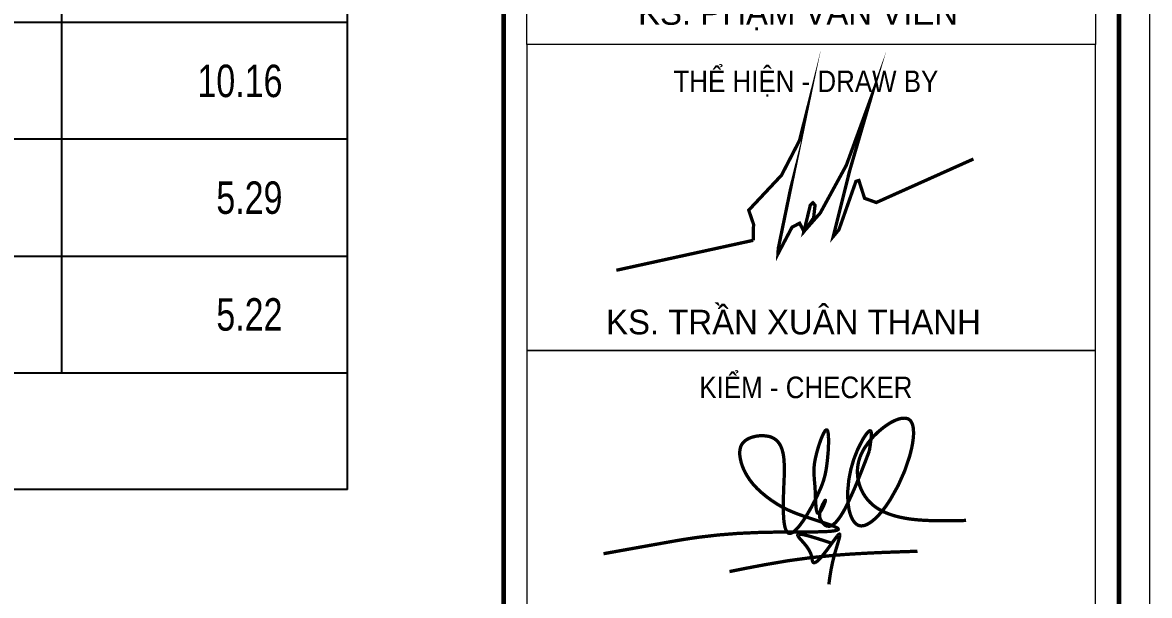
# Model space of a CAD drawing. Header units: millimetres. Extents: x -178395 to 493851, y -561170 to -280028.
# Drawn here: x 490187 to 493851, y -461650 to -459787 of the extents above; entities that cross this region are included whole.
import ezdxf
from ezdxf.enums import TextEntityAlignment as Align

# ---------------------------------------------------------------- set-up
doc = ezdxf.new("R2010")
doc.units = ezdxf.units.MM
doc.header["$MEASUREMENT"] = 0
doc.layers.get('Defpoints').update_dxf_attribs({"color": 1})
for name, color, linetype in [('KCS_BORDER', 3, 'Continuous'), ('KCS_THONGKE', 2, 'Continuous'), ('KCS_THONGKE_THIN', 5, 'Continuous')]:
    doc.layers.add(name, color=color, linetype=linetype)
for name, color, linetype, lineweight in [('Khungten_LCDI', 7, 'Continuous', 5), ('LC ISO', 153, 'Continuous', 13), ('LC Net dam 1', 30, 'Continuous', 30), ('LC Net thay', 63, 'Continuous', 25), ('LC Text1', 3, 'Continuous', 20)]:
    doc.layers.add(name, color=color, linetype=linetype, lineweight=lineweight)
doc.styles.add('KCS_SMTEXT', font='arial_0.ttf', dxfattribs={"width": 0.7})
doc.styles.add('Khungten', font='VHAVAN.TTF', dxfattribs={"width": 0.9, "height": 5000})
doc.styles.add('LC 1', font='VHAVANB.TTF')
doc.styles.add('Title', font='VHBLACK.TTF', dxfattribs={"width": 0.8})
doc.styles.add('VNAVANTH', font='VHAVANB.TTF', dxfattribs={"width": 0.6})

# ---------------------------------------------------------------- blocks, each defined once
blk = doc.blocks.new('NGUYEN BA QUANG')
at = {"layer": 'LC ISO', "const_width": 54}
for points in [[(906, 1114, 0.006821), (929, 1272, 0.011774), (937, 1340, 0.026266), (938, 1394, 0.052103), (935, 1423, 0.076783), (930, 1436, 0.163971), (923, 1442, 0.170042), (914, 1442, 0.080479), (902, 1436, 0.05585), (881, 1417, 0.031056), (847, 1375, 0.025203), (791, 1286, 0.116129), (556, 476, 0.061974), (575, 166, 0.045365), (610, 47, 0.070676), (660, -41, 0.091415), (710, -86, 0.146905), (783, -104, 0.068448), (833, -95, 0.049636), (885, -72, 0.053986), (978, -6, 0.029209), (1056, 69, 0.021304), (1134, 162, 0.025491), (1250, 329, 0.068873), (1561, 1027, 0.01773), (1596, 1171, 0.037697), (1624, 1368, 0.029037), (1623, 1453, 0.04288), (1613, 1525, 0.066726), (1590, 1583, 0.100495), (1556, 1623, 0.111871), (1508, 1644, 0.054631), (1469, 1647, 0.041179), (1426, 1643, 0.04561), (1355, 1623, 0.04967), (1225, 1558, 0.109429), (829, 1164, 0.05047), (753, 1012, 0.368126), (1079, 156, 0.040655), (1223, 90, 0.031441), (1383, 42, 0.023503), (1557, 9, 0.017084), (1742, -10, 0.011936), (1936, -19, 0.009133), (2206, -21, 0.002915), (2480, -16)], [(-3416, -557, -0.001023), (-2231, -345, -0.008385), (-1869, -289, -0.026114), (-905, -212, -0.007166), (-491, -205, 0.001773), (-49, -203, 0.009736), (200, -197, 0.025773), (331, -186, 0.054465), (383, -173, 0.09183), (397, -166, 0.386262), (399, -152, 0.129793), (379, -135, 0.036801), (321, -108, 0.016128), (184, -59, -0.006736), (-183, 62, -0.023924), (-416, 154, -0.046785), (-684, 310, -0.041509), (-918, 503, -0.092678), (-1136, 813, -0.077778), (-1199, 1035, -0.070106), (-1196, 1141, -0.201572), (-1106, 1286, -0.091887), (-982, 1343, -0.118851), (-732, 1351, -0.227561), (-543, 1208, -0.055716), (-508, 1121, -0.035741), (-487, 1019, -0.022757), (-478, 904, -0.018678), (-477, 714, 0.005361), (-493, 294, 0.022501), (-487, 25, 0.024956), (-474, -85, 0.051878), (-451, -169, 0.084004), (-427, -209, 0.302699), (-372, -224, 0.091028), (-331, -204, 0.045769), (-285, -164, 0.031407), (-218, -87, 0.026473), (-114, 66, 0.038878), (124, 530, 0.063388), (207, 831, 0.030377), (243, 1236, 0.019395), (241, 1350, 0.050857), (231, 1429, 0.089259), (221, 1451, 0.446193), (202, 1454, 0.08967), (185, 1438, 0.048315), (156, 1388, 0.024568), (114, 1288, 0.037087), (24, 971, 0.06811), (7, 722, 0.007404), (19, 571, -0.009821), (27, 442, 0.013775), (38, 214, 0.023991), (46, 154, 0.068642), (58, 113, 0.168495), (71, 99, 0.190472), (82, 99, 0.135753), (102, 116, 0.042547), (133, 165, 0.037247), (185, 280, 0.083462), (192, 310, 0.752396), (189, 311, 0.077103), (170, 286, 0.067778), (106, 135, 0.079642), (97, 52, 0.07615), (107, 12, 0.090818), (168, -77, 0.162992), (233, -111, 0.134535), (287, -101, 0.046135), (315, -85, 0.0589), (372, -33, 0.033446), (431, 44, 0.020493), (492, 142, 0.018931), (584, 325, 0.012315), (712, 617, 0.006262), (906, 1114)], [(274, -380, 0.002584), (99, -322, 0.004829), (-9, -289, 0.009549), (-104, -262, 0.02019), (-180, -245, 0.020391), (-210, -242, 0.037792), (-233, -241, 0.083891), (-249, -244, 0.129866), (-256, -250, 0.170647), (-258, -257, 0.074142), (-257, -264, 0.04333), (-253, -271, 0.038982), (-240, -290, 0.018381), (-209, -327, -0.006145), (-155, -388, -0.017161), (-112, -442, -0.029179), (-72, -502, -0.056277), (-39, -577, -0.025416), (-31, -610, -0.003247), (-24, -652, 0.033316), (-18, -677, 0.055631), (-12, -689, 0.087521), (-5, -698, 0.15828), (8, -703, 0.07777), (18, -702, 0.051495), (30, -698, 0.04838), (50, -685, 0.02792), (72, -667, 0.021215), (104, -635, 0.012757), (138, -596, 0.011354), (192, -528, 0.005945), (265, -430, -0.007904), (360, -301, -0.011483), (384, -270, -0.027823), (404, -249, -0.066961), (415, -240, -0.123545), (420, -238, -0.248584), (424, -240, -0.12084), (426, -246, -0.064597), (426, -260, -0.027008), (421, -289, -0.011306), (411, -326, -0.007085), (384, -419, 0.007773), (340, -569, 0.03162), (266, -923, 0.004795), (248, -1055)], [(-1368, -847, -0.004051), (-800, -737, -0.026384), (342, -582, -0.006339), (726, -556, -0.004215), (1111, -537, -0.002629), (1689, -517)]]:
    blk.add_lwpolyline(points, format="xyb", dxfattribs=at)
blk = doc.blocks.new('lcdi fix')
at = {"layer": 'Defpoints', "lineweight": 0}
blk.add_lwpolyline([(-1200, -14850), (-1200, 14850), (40800, 14850), (40800, -14850)], close=True, dxfattribs=at)
at = {"layer": 'Khungten_LCDI', "color": 5, "lineweight": 60}
blk.add_line((36600, 14650), (36600, -14650), dxfattribs=at)
at = {"layer": 'Khungten_LCDI', "color": 5, "lineweight": 25}
blk.add_line((40600, -14650), (40600, 14650), dxfattribs=at)
at = {"layer": 'Khungten_LCDI', "color": 5, "lineweight": 60}
blk.add_lwpolyline([(0, -14650), (0, 14650), (40600, 14650), (40600, -14650)], close=True, dxfattribs=at)
at = {"layer": 'Khungten_LCDI', "color": 9, "lineweight": 15}
for points in [[(36750, -1521.9), (40450, -1521.9), (40450, -3535.5), (36750, -3535.5)], [(36750, -5526.4), (40450, -5526.4), (40450, -3535.5), (36750, -3535.5)], [(36750, -7517.3), (40450, -7517.3), (40450, -5526.4), (36750, -5526.4)]]:
    blk.add_lwpolyline(points, close=True, dxfattribs=at)
at = {"layer": 'LC ISO', "const_width": 21.6}
for points in [[(38222.9, -4809.9), (38225.2, -4705.6), (38193.8, -4613.8), (38407, -4386.4), (38523.8, -4160.7), (38558.7, -4023.6), (38386, -4862.2), (38384, -4897.8), (38424.1, -4821.6), (38475.4, -4724.4), (38525, -4698.5), (38553, -4752.3), (38615.8, -4664.1), (38625.2, -4581.2), (38611.2, -4565.5), (38594.2, -4580.7), (38553, -4752.3), (38659, -4632.2), (38828.4, -4321.7), (38987.1, -3888.2), (38849.7, -4359), (38748.8, -4764.1), (38743.8, -4784.4), (38780.6, -4740.5), (38890.8, -4426.6), (38910.2, -4420.4), (38947.2, -4536.3), (39023.4, -4563.8), (39655.2, -4280.9)], [(37332.9, -5004.5), (38222.9, -4809.9)]]:
    blk.add_lwpolyline(points, dxfattribs=at)
at = {"layer": 'LC Net dam 1', "xscale": 0.4, "yscale": 0.4, "zscale": 0.4}
blk.add_blockref('NGUYEN BA QUANG', (38615.8, -6625.3), dxfattribs=at)
at = {"color": 7, "style": 'VNAVANTH'}
for s, p in [('ks. PH¹M V¡N VI£N', (38514.7, -3407.8)), ('ks. TRÇN XU¢N THANH ', (38514.7, -5421.4))]:
    blk.add_text(s, height=160, dxfattribs=at).set_placement(p, align=Align.CENTER)
at = {"color": 7, "style": 'Khungten', "width": 0.9}
for s, p in [('thÓ hiÖn - draw by', (38565.6, -3845.4)), ('kiÓm - checker', (38565.6, -5836.3))]:
    blk.add_text(s, height=140, dxfattribs=at).set_placement(p, align=Align.CENTER)
at = {"color": 7, "style": 'Khungten', "width": 0.8}
for tag, p in [('REVISION', (39498.8, -10746.3)), ('NGAYHT', (39546.1, -11609.4))]:
    blk.add_attdef(tag, text='', height=200, dxfattribs=at).set_placement(p, align=Align.CENTER)
at = {"layer": 'LC Text1', "color": 3, "style": 'LC 1', "width": 1.834006}
for tag, p, p2 in [('TENBANVE1', (36912.7, -8885.8), (40339.1, -8885.8)), ('TENBANVE2', (36912.7, -9562.5), (40339.1, -9562.5))]:
    blk.add_attdef(tag, text='', height=250, dxfattribs=at).set_placement(p, p2, align=Align.FIT)
at = {"layer": 'LC Text1', "style": 'Title', "width": 0.7}
blk.add_attdef('SOBANVE', text='', height=250, dxfattribs=at).set_placement((39562, -13896.2), align=Align.CENTER)
blk = doc.blocks.new('TK_4')
at = {"layer": 'KCS_THONGKE'}
for p, q in [((152, 0), (152, 9)), ((174, 0), (174, 9))]:
    blk.add_line(p, q, dxfattribs=at)
at = {"layer": 'KCS_THONGKE_THIN'}
blk.add_line((0, 0), (174, 0), dxfattribs=at)
at = {"layer": 'KCS_THONGKE', "style": 'KCS_SMTEXT', "width": 0.75}
for tag, p in [('M', (29.675, 6.001)), ('M', (50.825, 6.001)), ('SH', (4.999, 4.5)), ('L2', (40.25, 4.501)), ('DK', (76.75, 4.5))]:
    blk.add_attdef(tag, text='', height=2.5, dxfattribs=at).set_placement(p, align=Align.MIDDLE)
for tag, p in [('DAI', (100, 4.501)), ('SL1', (114.5, 4.501)), ('SLA', (127, 4.501)), ('DT', (147, 4.501)), ('TL', (169, 4.501))]:
    blk.add_attdef(tag, text='', height=2.5, dxfattribs=at).set_placement(p, align=Align.MIDDLE_RIGHT)
blk = doc.blocks.new('TK_9')
at = {"layer": 'KCS_THONGKE'}
for p, q in [((152, 0), (152, 9)), ((174, 0), (174, 9))]:
    blk.add_line(p, q, dxfattribs=at)
at = {"layer": 'KCS_THONGKE_THIN'}
blk.add_line((174, 0), (0, 0), dxfattribs=at)
at = {"layer": 'KCS_THONGKE', "style": 'KCS_SMTEXT', "width": 0.75}
for tag, p in [('SH', (4.999, 4.5)), ('L2', (40.25, 4.501)), ('DK', (76.75, 4.5))]:
    blk.add_attdef(tag, text='', height=2.5, dxfattribs=at).set_placement(p, align=Align.MIDDLE)
for tag, p in [('L1', (20.981, 4.501)), ('DAI', (100, 4.501)), ('SL1', (114.5, 4.501)), ('SLA', (127, 4.501)), ('DT', (147, 4.501)), ('TL', (169, 4.501))]:
    blk.add_attdef(tag, text='', height=2.5, dxfattribs=at).set_placement(p, align=Align.MIDDLE_RIGHT)
blk.add_attdef('L3', text='', height=2.5, dxfattribs=at).set_placement((59.312, 4.501), align=Align.MIDDLE_LEFT)
blk = doc.blocks.new('CTK_THKL')
at = {"layer": 'KCS_THONGKE'}
for q in [(174, 9), (-15, 0)]:
    blk.add_line((174, 0), q, dxfattribs=at)
at = {"layer": 'KCS_BORDER', "color": 5, "style": 'KCS_SMTEXT', "width": 0.7}
blk.add_attdef('TYPE', (85.493, -1.496), '', height=0.025, rotation=90, dxfattribs=at)
at = {"layer": 'KCS_THONGKE', "style": 'KCS_SMTEXT', "width": 0.8}
for tag, p in [('TL1', (58.768, 1.5)), ('TL2', (88.598, 1.5)), ('TL3', (118.648, 1.5))]:
    blk.add_attdef(tag, p, '', height=2.5, dxfattribs=at)

msp = doc.modelspace()

# ---------------------------------------------------------------- block references
at = {"layer": 'KCS_THONGKE'}
for name, p, xscale, yscale, zscale in [('TK_9', (483901.7, -459787), 42.1899878399999, 42.1899878399999, 42.1899878399999), ('CTK_THKL', (483901.7, -461305.9), 42.18998784, 42.18998784, 42.18998784)]:
    msp.add_blockref(name, p, dxfattribs=dict(at, xscale=xscale, yscale=yscale, zscale=zscale))
ref = msp.add_blockref('TK_9', (483901.7, -460166.7), dxfattribs=dict(at, xscale=42.1899878399999, yscale=42.1899878399999, zscale=42.1899878399999))
ref.add_attrib('TL', '10.16', dxfattribs={"height": 105.47, "style": 'KCS_SMTEXT', "width": 0.75}).set_placement((491031.8, -459976.8), align=Align.MIDDLE_RIGHT)
ref = msp.add_blockref('TK_4', (483901.7, -460546.4), dxfattribs=dict(at, xscale=42.1899878399999, yscale=42.1899878399999, zscale=42.1899878399999))
ref.add_attrib('TL', '5.29', dxfattribs={"height": 105.47, "style": 'KCS_SMTEXT', "width": 0.75}).set_placement((491031.8, -460356.5), align=Align.MIDDLE_RIGHT)
ref = msp.add_blockref('TK_4', (483901.7, -460926.2), dxfattribs=dict(at, xscale=42.1899878399999, yscale=42.1899878399999, zscale=42.1899878399999))
ref.add_attrib('TL', '5.22', dxfattribs={"height": 105.47, "style": 'KCS_SMTEXT', "width": 0.75}).set_placement((491031.8, -460736.2), align=Align.MIDDLE_RIGHT)
at = {"layer": 'LC Net thay', "xscale": 0.5000000000000013, "yscale": 0.5000000000000013, "zscale": 0.5000000000000013}
msp.add_blockref('lcdi fix', (473451, -458090.4), dxfattribs=at)

doc.saveas('drawing.dxf')
